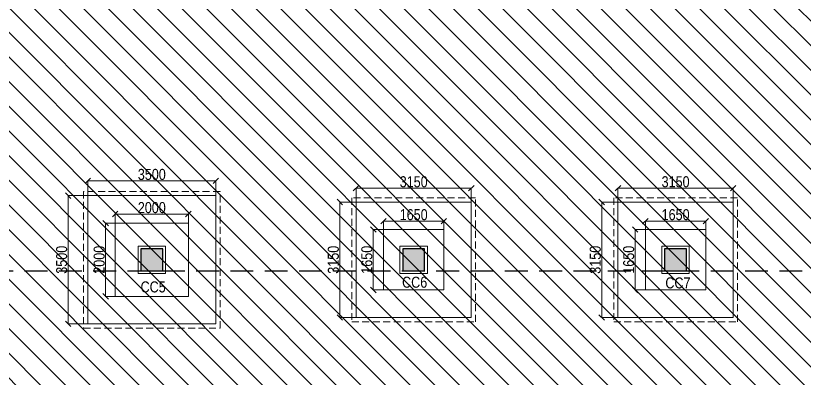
# Model space of a CAD drawing. Header units: millimetres. Extents: x 1112055 to 3390982, y -148532 to 766891.
# Drawn here: x 2776904 to 2798449, y 321984 to 331876 of the extents above; entities that cross this region are included whole.
import ezdxf

# ---------------------------------------------------------------- set-up
doc = ezdxf.new("R2010")
doc.units = ezdxf.units.MM
doc.header["$PDMODE"] = 35
doc.header["$PDSIZE"] = -25
doc.linetypes.add('DASHED2', pattern=[0.375, 0.25, -0.125])
doc.linetypes.add('Hidden', pattern=[9.525, 6.35, -3.175])
for name, color, linetype, lineweight in [('B COL. NO.', 3, 'Continuous', 20), ('B FINAL COLUMN', 1, 'Continuous', 30), ('B FOOTING', 49, 'Continuous', 20), ('B FOOTING DIM', 234, 'Continuous', 9), ('B P.C.C', 251, 'Continuous', 0), ('EXCAVATION LINE', 236, 'Continuous', 30)]:
    doc.layers.add(name, color=color, linetype=linetype, lineweight=lineweight)
doc.layers.add('B Pedestal', color=7, linetype='Continuous', lineweight=9, true_color=0x5c8948)
doc.layers.add('B-COL HT', color=7, linetype='Continuous', lineweight=0, true_color=0x4e4f45)
doc.styles.add('SWINC', font='swissc.ttf')
doc.dimstyles.new('BHOOMI', dxfattribs={"dimtxt": 230, "dimasz": 150, "dimexe": 10, "dimexo": 0, "dimgap": 25, "dimtad": 1, "dimdec": 0, "dimzin": 0, "dimdsep": 46, "dimtxsty": 'SWINC', "dimblk": 'OBLIQUE', "dimcen": 0.09, "dimclrd": 250, "dimclre": 250, "dimclrt": 256, "dimaunit": 1, "dimadec": 3, "dimazin": 0, "dimtfac": 1, "dimtdec": 0, "dimtofl": 0, "dimtmove": 1, "dimatfit": 3, "dimfxl": 100, "dimtolj": 1, "dimtzin": 0, "dimlwd": 9, "dimlwe": 5, "dimarcsym": 0})

# ---------------------------------------------------------------- blocks, each defined once
blk = doc.blocks.new('_Oblique')
at = {"color": 0, "linetype": 'ByBlock', "lineweight": -2}
blk.add_line((-0.5, -0.5), (0.5, 0.5), dxfattribs=at)
blk = doc.blocks.new('*D4511')
at = {"layer": 'B FOOTING DIM', "color": 250, "lineweight": 5, "ltscale": 0.5, "transparency": 16777216}
for p, q in [((2778871, 326967), (2778871, 327380)), ((2778871, 327370), (2782371, 327370)), ((2782371, 326967), (2782371, 327380))]:
    blk.add_line(p, q, dxfattribs=at)
at = {"layer": 'Defpoints', "color": 0, "transparency": 16777216}
for p in [(2782371, 327370), (2778871, 326967), (2782371, 326967)]:
    blk.add_point(p, dxfattribs=at)
at = {"layer": 'B FOOTING DIM', "color": 250, "lineweight": 5, "transparency": 16777216, "xscale": 150, "yscale": 150, "zscale": 150, "rotation": 180}
blk.add_blockref('_Oblique', (2778871, 327370), dxfattribs=at)
at = {"layer": 'B FOOTING DIM', "color": 250, "lineweight": 5, "transparency": 16777216, "xscale": 150, "yscale": 150, "zscale": 150}
blk.add_blockref('_Oblique', (2782371, 327370), dxfattribs=at)
at = {"layer": 'B FOOTING DIM', "transparency": 16777216, "insert": (2780621, 327545), "char_height": 300, "attachment_point": 5, "style": 'SWINC'}
blk.add_mtext('\\A1;3500', dxfattribs=at)
blk = doc.blocks.new('*D4512')
at = {"layer": 'B FOOTING DIM', "color": 250, "lineweight": 5, "ltscale": 0.5, "transparency": 16777216}
for p, q in [((2778871, 326967), (2778324, 326967)), ((2778334, 326967), (2778334, 323467)), ((2778871, 323467), (2778324, 323467))]:
    blk.add_line(p, q, dxfattribs=at)
at = {"layer": 'Defpoints', "color": 0, "transparency": 16777216}
for p in [(2778871, 326967), (2778334, 323467), (2778871, 323467)]:
    blk.add_point(p, dxfattribs=at)
at = {"layer": 'B FOOTING DIM', "color": 250, "lineweight": 5, "transparency": 16777216, "xscale": 150, "yscale": 150, "zscale": 150}
for p, rotation in [((2778334, 326967), 90), ((2778334, 323467), 270)]:
    blk.add_blockref('_Oblique', p, dxfattribs=dict(at, rotation=rotation))
at = {"layer": 'B FOOTING DIM', "transparency": 16777216, "insert": (2778159, 325217), "char_height": 300, "attachment_point": 5, "rotation": 90, "style": 'SWINC'}
blk.add_mtext('\\A1;3500', dxfattribs=at)
blk = doc.blocks.new('*D4513')
at = {"layer": 'B FOOTING DIM', "color": 250, "lineweight": 5, "ltscale": 0.5, "transparency": 16777216}
for p, q in [((2779621, 326217), (2779621, 326474)), ((2781621, 326464), (2779621, 326464)), ((2781621, 326217), (2781621, 326474))]:
    blk.add_line(p, q, dxfattribs=at)
at = {"layer": 'Defpoints', "color": 0, "transparency": 16777216}
for p in [(2779621, 326464), (2779621, 326217), (2781621, 326217)]:
    blk.add_point(p, dxfattribs=at)
at = {"layer": 'B FOOTING DIM', "color": 250, "lineweight": 5, "transparency": 16777216, "xscale": 150, "yscale": 150, "zscale": 150, "rotation": 180}
blk.add_blockref('_Oblique', (2779621, 326464), dxfattribs=at)
at = {"layer": 'B FOOTING DIM', "color": 250, "lineweight": 5, "transparency": 16777216, "xscale": 150, "yscale": 150, "zscale": 150}
blk.add_blockref('_Oblique', (2781621, 326464), dxfattribs=at)
at = {"layer": 'B FOOTING DIM', "transparency": 16777216, "insert": (2780621, 326639), "char_height": 300, "attachment_point": 5, "style": 'SWINC'}
blk.add_mtext('\\A1;2000', dxfattribs=at)
blk = doc.blocks.new('*D4514')
at = {"layer": 'B FOOTING DIM', "color": 250, "lineweight": 5, "ltscale": 0.5, "transparency": 16777216}
for p, q in [((2779621, 326217), (2779349, 326217)), ((2779359, 326217), (2779359, 324217)), ((2779621, 324217), (2779349, 324217))]:
    blk.add_line(p, q, dxfattribs=at)
at = {"layer": 'Defpoints', "color": 0, "transparency": 16777216}
for p in [(2779621, 326217), (2779359, 324217), (2779621, 324217)]:
    blk.add_point(p, dxfattribs=at)
at = {"layer": 'B FOOTING DIM', "color": 250, "lineweight": 5, "transparency": 16777216, "xscale": 150, "yscale": 150, "zscale": 150}
for p, rotation in [((2779359, 326217), 90), ((2779359, 324217), 270)]:
    blk.add_blockref('_Oblique', p, dxfattribs=dict(at, rotation=rotation))
at = {"layer": 'B FOOTING DIM', "transparency": 16777216, "insert": (2779184, 325217), "char_height": 300, "attachment_point": 5, "rotation": 90, "style": 'SWINC'}
blk.add_mtext('\\A1;2000', dxfattribs=at)
blk = doc.blocks.new('*D4531')
at = {"layer": 'B FOOTING DIM', "color": 250, "lineweight": 5, "ltscale": 0.5, "transparency": 16777216}
for p, q in [((2786952, 326042), (2786952, 326281)), ((2786952, 326271), (2788602, 326271)), ((2788602, 326042), (2788602, 326281))]:
    blk.add_line(p, q, dxfattribs=at)
at = {"layer": 'Defpoints', "color": 0, "transparency": 16777216}
for p in [(2788602, 326271), (2786952, 326042), (2788602, 326042)]:
    blk.add_point(p, dxfattribs=at)
at = {"layer": 'B FOOTING DIM', "color": 250, "lineweight": 5, "transparency": 16777216, "xscale": 150, "yscale": 150, "zscale": 150, "rotation": 180}
blk.add_blockref('_Oblique', (2786952, 326271), dxfattribs=at)
at = {"layer": 'B FOOTING DIM', "color": 250, "lineweight": 5, "transparency": 16777216, "xscale": 150, "yscale": 150, "zscale": 150}
blk.add_blockref('_Oblique', (2788602, 326271), dxfattribs=at)
at = {"layer": 'B FOOTING DIM', "transparency": 16777216, "insert": (2787777, 326446), "char_height": 300, "attachment_point": 5, "style": 'SWINC'}
blk.add_mtext('\\A1;1650', dxfattribs=at)
blk = doc.blocks.new('*D4532')
at = {"layer": 'B FOOTING DIM', "color": 250, "lineweight": 5, "ltscale": 0.5, "transparency": 16777216}
for p, q in [((2786952, 326042), (2786663, 326042)), ((2786673, 326042), (2786673, 324392)), ((2786952, 324392), (2786663, 324392))]:
    blk.add_line(p, q, dxfattribs=at)
at = {"layer": 'Defpoints', "color": 0, "transparency": 16777216}
for p in [(2786952, 326042), (2786673, 324392), (2786952, 324392)]:
    blk.add_point(p, dxfattribs=at)
at = {"layer": 'B FOOTING DIM', "color": 250, "lineweight": 5, "transparency": 16777216, "xscale": 150, "yscale": 150, "zscale": 150}
for p, rotation in [((2786673, 326042), 90), ((2786673, 324392), 270)]:
    blk.add_blockref('_Oblique', p, dxfattribs=dict(at, rotation=rotation))
at = {"layer": 'B FOOTING DIM', "transparency": 16777216, "insert": (2786498, 325217), "char_height": 300, "attachment_point": 5, "rotation": 90, "style": 'SWINC'}
blk.add_mtext('\\A1;1650', dxfattribs=at)
blk = doc.blocks.new('*D4533')
at = {"layer": 'B FOOTING DIM', "color": 250, "lineweight": 5, "ltscale": 0.5, "transparency": 16777216}
for p, q in [((2786202, 326792), (2786202, 327179)), ((2786202, 327169), (2789352, 327169)), ((2789352, 326792), (2789352, 327179))]:
    blk.add_line(p, q, dxfattribs=at)
at = {"layer": 'Defpoints', "color": 0, "transparency": 16777216}
for p in [(2789352, 327169), (2786202, 326792), (2789352, 326792)]:
    blk.add_point(p, dxfattribs=at)
at = {"layer": 'B FOOTING DIM', "color": 250, "lineweight": 5, "transparency": 16777216, "xscale": 150, "yscale": 150, "zscale": 150, "rotation": 180}
blk.add_blockref('_Oblique', (2786202, 327169), dxfattribs=at)
at = {"layer": 'B FOOTING DIM', "color": 250, "lineweight": 5, "transparency": 16777216, "xscale": 150, "yscale": 150, "zscale": 150}
blk.add_blockref('_Oblique', (2789352, 327169), dxfattribs=at)
at = {"layer": 'B FOOTING DIM', "transparency": 16777216, "insert": (2787777, 327344), "char_height": 300, "attachment_point": 5, "style": 'SWINC'}
blk.add_mtext('\\A1;3150', dxfattribs=at)
blk = doc.blocks.new('*D4534')
at = {"layer": 'B FOOTING DIM', "color": 250, "lineweight": 5, "ltscale": 0.5, "transparency": 16777216}
for p, q in [((2786202, 326792), (2785748, 326792)), ((2785758, 326792), (2785758, 323642)), ((2786202, 323642), (2785748, 323642))]:
    blk.add_line(p, q, dxfattribs=at)
at = {"layer": 'Defpoints', "color": 0, "transparency": 16777216}
for p in [(2786202, 326792), (2785758, 323642), (2786202, 323642)]:
    blk.add_point(p, dxfattribs=at)
at = {"layer": 'B FOOTING DIM', "color": 250, "lineweight": 5, "transparency": 16777216, "xscale": 150, "yscale": 150, "zscale": 150}
for p, rotation in [((2785758, 326792), 90), ((2785758, 323642), 270)]:
    blk.add_blockref('_Oblique', p, dxfattribs=dict(at, rotation=rotation))
at = {"layer": 'B FOOTING DIM', "transparency": 16777216, "insert": (2785583, 325217), "char_height": 300, "attachment_point": 5, "rotation": 90, "style": 'SWINC'}
blk.add_mtext('\\A1;3150', dxfattribs=at)
blk = doc.blocks.new('*D4535')
at = {"layer": 'B FOOTING DIM', "color": 250, "lineweight": 5, "ltscale": 0.5, "transparency": 16777216}
for p, q in [((2794109, 326042), (2794109, 326281)), ((2794109, 326271), (2795759, 326271)), ((2795759, 326042), (2795759, 326281))]:
    blk.add_line(p, q, dxfattribs=at)
at = {"layer": 'Defpoints', "color": 0, "transparency": 16777216}
for p in [(2795759, 326271), (2794109, 326042), (2795759, 326042)]:
    blk.add_point(p, dxfattribs=at)
at = {"layer": 'B FOOTING DIM', "color": 250, "lineweight": 5, "transparency": 16777216, "xscale": 150, "yscale": 150, "zscale": 150, "rotation": 180}
blk.add_blockref('_Oblique', (2794109, 326271), dxfattribs=at)
at = {"layer": 'B FOOTING DIM', "color": 250, "lineweight": 5, "transparency": 16777216, "xscale": 150, "yscale": 150, "zscale": 150}
blk.add_blockref('_Oblique', (2795759, 326271), dxfattribs=at)
at = {"layer": 'B FOOTING DIM', "transparency": 16777216, "insert": (2794934, 326446), "char_height": 300, "attachment_point": 5, "style": 'SWINC'}
blk.add_mtext('\\A1;1650', dxfattribs=at)
blk = doc.blocks.new('*D4536')
at = {"layer": 'B FOOTING DIM', "color": 250, "lineweight": 5, "ltscale": 0.5, "transparency": 16777216}
for p, q in [((2794109, 326042), (2793819, 326042)), ((2793829, 326042), (2793829, 324392)), ((2794109, 324392), (2793819, 324392))]:
    blk.add_line(p, q, dxfattribs=at)
at = {"layer": 'Defpoints', "color": 0, "transparency": 16777216}
for p in [(2794109, 326042), (2793829, 324392), (2794109, 324392)]:
    blk.add_point(p, dxfattribs=at)
at = {"layer": 'B FOOTING DIM', "color": 250, "lineweight": 5, "transparency": 16777216, "xscale": 150, "yscale": 150, "zscale": 150}
for p, rotation in [((2793829, 326042), 90), ((2793829, 324392), 270)]:
    blk.add_blockref('_Oblique', p, dxfattribs=dict(at, rotation=rotation))
at = {"layer": 'B FOOTING DIM', "transparency": 16777216, "insert": (2793654, 325217), "char_height": 300, "attachment_point": 5, "rotation": 90, "style": 'SWINC'}
blk.add_mtext('\\A1;1650', dxfattribs=at)
blk = doc.blocks.new('*D4537')
at = {"layer": 'B FOOTING DIM', "color": 250, "lineweight": 5, "ltscale": 0.5, "transparency": 16777216}
for p, q in [((2793359, 326792), (2793359, 327179)), ((2793359, 327169), (2796509, 327169)), ((2796509, 326792), (2796509, 327179))]:
    blk.add_line(p, q, dxfattribs=at)
at = {"layer": 'Defpoints', "color": 0, "transparency": 16777216}
for p in [(2796509, 327169), (2793359, 326792), (2796509, 326792)]:
    blk.add_point(p, dxfattribs=at)
at = {"layer": 'B FOOTING DIM', "color": 250, "lineweight": 5, "transparency": 16777216, "xscale": 150, "yscale": 150, "zscale": 150, "rotation": 180}
blk.add_blockref('_Oblique', (2793359, 327169), dxfattribs=at)
at = {"layer": 'B FOOTING DIM', "color": 250, "lineweight": 5, "transparency": 16777216, "xscale": 150, "yscale": 150, "zscale": 150}
blk.add_blockref('_Oblique', (2796509, 327169), dxfattribs=at)
at = {"layer": 'B FOOTING DIM', "transparency": 16777216, "insert": (2794934, 327344), "char_height": 300, "attachment_point": 5, "style": 'SWINC'}
blk.add_mtext('\\A1;3150', dxfattribs=at)
blk = doc.blocks.new('*D4538')
at = {"layer": 'B FOOTING DIM', "color": 250, "lineweight": 5, "ltscale": 0.5, "transparency": 16777216}
for p, q in [((2793359, 326792), (2792905, 326792)), ((2792915, 326792), (2792915, 323642)), ((2793359, 323642), (2792905, 323642))]:
    blk.add_line(p, q, dxfattribs=at)
at = {"layer": 'Defpoints', "color": 0, "transparency": 16777216}
for p in [(2793359, 326792), (2792915, 323642), (2793359, 323642)]:
    blk.add_point(p, dxfattribs=at)
at = {"layer": 'B FOOTING DIM', "color": 250, "lineweight": 5, "transparency": 16777216, "xscale": 150, "yscale": 150, "zscale": 150}
for p, rotation in [((2792915, 326792), 90), ((2792915, 323642), 270)]:
    blk.add_blockref('_Oblique', p, dxfattribs=dict(at, rotation=rotation))
at = {"layer": 'B FOOTING DIM', "transparency": 16777216, "insert": (2792740, 325217), "char_height": 300, "attachment_point": 5, "rotation": 90, "style": 'SWINC'}
blk.add_mtext('\\A1;3150', dxfattribs=at)

msp = doc.modelspace()

# ---------------------------------------------------------------- hatches: boundary and pattern name
at = {"layer": 'B-COL HT', "lineweight": 0}
h = msp.add_hatch(color=250, dxfattribs=at)
h.dxf.hatch_style = 1
h.paths.add_polyline_path([(2780320.6, 324917.4), (2780920.6, 324917.4), (2780920.6, 325517.4), (2780320.6, 325517.4)])
h = msp.add_hatch(color=250, dxfattribs=at)
h.dxf.hatch_style = 1
h.paths.add_polyline_path([(2787477.2, 324917.4), (2788077.2, 324917.4), (2788077.2, 325517.4), (2787477.2, 325517.4)])
h = msp.add_hatch(color=250, dxfattribs=at)
h.dxf.hatch_style = 1
h.paths.add_polyline_path([(2794633.9, 324917.4), (2795233.9, 324917.4), (2795233.9, 325517.4), (2794633.9, 325517.4)])
at = {"layer": 'EXCAVATION LINE', "lineweight": 0}
h = msp.add_hatch(dxfattribs=at)
h.set_pattern_fill('ANSI31', color=250, scale=150, angle=270)
h.set_pattern_definition([(315, (931955.6, -148808.4), (336.7596, 336.7596), [])])
h.paths.add_polyline_path([(2806897.2, 349752.4), (2806897.2, 356982.4), (2814207.2, 356982.4), (2814207.2, 349752.4)])
h.paths.add_polyline_path([(2804690.6, 337547.4), (2804690.6, 337147.1), (2812646.9, 337147.1), (2812646.9, 329467.6), (2802846.9, 329467.6), (2802846.9, 331747.4), (2798890.6, 331747.4), (2798890.6, 337547.4)])
h.paths.add_polyline_path([(2753042.2, 321417.4), (2818615.6, 321417.4), (2818615.6, 375249.3), (2753042.2, 375249.3)])

# ---------------------------------------------------------------- linework, layer by layer
at = {"color": 16, "linetype": 'DASHED2', "lineweight": 30, "ltscale": 2500}
msp.add_lwpolyline([(2764957.2, 324917.4), (2817307.2, 324917.4), (2817307.2, 366762.4), (2764957.2, 366762.4)], close=True, dxfattribs=at)
at = {"layer": 'B FINAL COLUMN'}
for points in [[(2780320.6, 324917.4), (2780920.6, 324917.4), (2780920.6, 325517.4), (2780320.6, 325517.4)], [(2787477.2, 324917.4), (2788077.2, 324917.4), (2788077.2, 325517.4), (2787477.2, 325517.4)], [(2794633.9, 324917.4), (2795233.9, 324917.4), (2795233.9, 325517.4), (2794633.9, 325517.4)]]:
    msp.add_lwpolyline(points, close=True, dxfattribs=at)
at = {"layer": 'B FOOTING'}
for points in [[(2778870.6, 323467.4), (2782370.6, 323467.4), (2782370.6, 326967.4), (2778870.6, 326967.4)], [(2786202.2, 323642.4), (2789352.2, 323642.4), (2789352.2, 326792.4), (2786202.2, 326792.4)], [(2793358.9, 323642.4), (2796508.9, 323642.4), (2796508.9, 326792.4), (2793358.9, 326792.4)], [(2779620.6, 324217.4), (2781620.6, 324217.4), (2781620.6, 326217.4), (2779620.6, 326217.4)], [(2786952.2, 324392.4), (2788602.2, 324392.4), (2788602.2, 326042.4), (2786952.2, 326042.4)], [(2794108.9, 324392.4), (2795758.9, 324392.4), (2795758.9, 326042.4), (2794108.9, 326042.4)]]:
    msp.add_lwpolyline(points, close=True, dxfattribs=at)
at = {"layer": 'B P.C.C', "color": 250, "linetype": 'Hidden', "lineweight": 0, "ltscale": 30}
for points in [[(2778755.6, 323352.4), (2782485.6, 323352.4), (2782485.6, 327082.4), (2778755.6, 327082.4)], [(2786087.2, 323527.4), (2789467.2, 323527.4), (2789467.2, 326907.4), (2786087.2, 326907.4)], [(2793243.9, 323527.4), (2796623.9, 323527.4), (2796623.9, 326907.4), (2793243.9, 326907.4)]]:
    msp.add_lwpolyline(points, close=True, dxfattribs=at)
at = {"layer": 'B Pedestal', "color": 87, "lineweight": 9}
for points in [[(2780245.6, 324842.4), (2780995.6, 324842.4), (2780995.6, 325592.4), (2780245.6, 325592.4)], [(2787402.2, 324842.4), (2788152.2, 324842.4), (2788152.2, 325592.4), (2787402.2, 325592.4)], [(2794558.9, 324842.4), (2795308.9, 324842.4), (2795308.9, 325592.4), (2794558.9, 325592.4)]]:
    msp.add_lwpolyline(points, close=True, dxfattribs=at)

# ---------------------------------------------------------------- texts
at = {"layer": 'B COL. NO.', "style": 'SWINC'}
for s, p in [('CC6', (2787459.8, 324454.4)), ('CC7', (2794654.5, 324435.8)), ('CC5', (2780314, 324326.3))]:
    msp.add_text(s, height=300, dxfattribs=at).set_placement(p)

# ---------------------------------------------------------------- dimensions: what is measured, and where the dimension line sits
at = {"layer": 'B FOOTING DIM', "color": 250, "ltscale": 0.5}
for base, p1, p2, picture, middle in [((2782370.6, 327370.1), (2778870.6, 326967.4), (2782370.6, 326967.4), '*D4511', (2780620.6, 327545.1)), ((2789352.2, 327168.7), (2786202.2, 326792.4), (2789352.2, 326792.4), '*D4533', (2787777.2, 327343.7)), ((2796508.9, 327168.7), (2793358.9, 326792.4), (2796508.9, 326792.4), '*D4537', (2794933.9, 327343.7)), ((2779620.6, 326463.5), (2781620.6, 326217.4), (2779620.6, 326217.4), '*D4513', (2780620.6, 326638.5)), ((2788602.2, 326270.6), (2786952.2, 326042.4), (2788602.2, 326042.4), '*D4531', (2787777.2, 326445.6)), ((2795758.9, 326270.6), (2794108.9, 326042.4), (2795758.9, 326042.4), '*D4535', (2794933.9, 326445.6))]:
    dim = msp.add_linear_dim(base=base, p1=p1, p2=p2, dimstyle='BHOOMI', override={"dimtxt": 300, "dimlwd": 5}, dxfattribs=at)
    dim.commit()
    dim.dimension.update_dxf_attribs({"geometry": picture, "text_midpoint": middle})
for base, p1, p2, picture, middle in [((2778334.2, 323467.4), (2778870.6, 326967.4), (2778870.6, 323467.4), '*D4512', (2778159.2, 325217.4)), ((2785758.3, 323642.4), (2786202.2, 326792.4), (2786202.2, 323642.4), '*D4534', (2785583.3, 325217.4)), ((2792915, 323642.4), (2793358.9, 326792.4), (2793358.9, 323642.4), '*D4538', (2792740, 325217.4)), ((2779359, 324217.4), (2779620.6, 326217.4), (2779620.6, 324217.4), '*D4514', (2779184, 325217.4)), ((2786672.6, 324392.4), (2786952.2, 326042.4), (2786952.2, 324392.4), '*D4532', (2786497.6, 325217.4)), ((2793829.3, 324392.4), (2794108.9, 326042.4), (2794108.9, 324392.4), '*D4536', (2793654.3, 325217.4))]:
    dim = msp.add_linear_dim(base=base, p1=p1, p2=p2, angle=90, dimstyle='BHOOMI', override={"dimtxt": 300, "dimlwd": 5}, dxfattribs=at)
    dim.commit()
    dim.dimension.update_dxf_attribs({"geometry": picture, "text_midpoint": middle})

doc.saveas('drawing.dxf')
